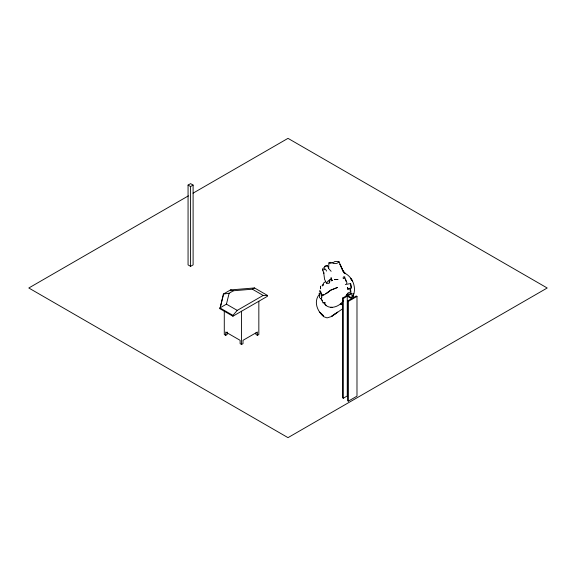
<?xml version="1.0" encoding="UTF-8"?>
<svg xmlns="http://www.w3.org/2000/svg" width="576" height="576" viewBox="0 0 576 576"><rect width="100%" height="100%" fill="white"/><g stroke="black" fill="none" stroke-linecap="round" stroke-linejoin="round"><path stroke-width="0.86" d="M328.673 268.207L328.903 262.894L330.127 262.339L332.575 262.706L330.35 263.311L328.903 262.894M323.23 302.702L323.179 303.077L322.207 300.895M219.96 308.729L223.387 294.062L230.551 289.922L254.52 287.95L267.48 295.43L267.48 296.258L232.92 316.217L219.96 308.729L223.171 295.762M232.92 316.217L232.92 315.382L219.96 307.901L226.44 304.157L229.147 293.234L233.431 290.758L252.36 289.195L254.52 287.95M352.937 296.143L353.75 293.522L352.678 296.813L353.21 295.553M331.258 278.381L329.429 280.339L329.594 282.924L327.996 283.478L326.57 283.169L328.154 280.951L329.566 280.044L331.517 279.432L332.064 279.878L331.769 280.778L331.07 277.366M352.922 296.33C356.99 287.856 352.663 276.48 344.016 272.844L345.6 273.679L342.886 270.562L339.955 264.276L343.663 272.455L338.875 261.49L334.793 261.526L332.762 262.958L333.173 263.506L336.91 263.39L339.07 261.914M325.642 281.65L323.906 282.722L322.193 285.962L323.546 284.652L322.186 285.682M319.01 294.754C313.445 302.011 317.434 311.328 323.698 316.67L327.046 317.894L331.567 316.512L342.302 308.995M346.118 295.524L347.882 293.011M321.343 297.763L322.092 296.806M232.92 315.382L237.24 310.392L263.16 295.43L267.48 295.43M343.166 300.874C339.242 307.037 328.709 310.522 324.072 303.271M346.32 295.373L348.84 292.558L350.827 291.946C350.77 284.717 347.688 292.126 347.566 287.395L347.861 288.655L351.302 288.014L350.604 283.558L347.17 284.198M327.528 265.759L324.353 266.983L325.195 265.932L326.614 265.428L327.528 265.759L328.759 268.639L331.128 271.31M188.064 185.083L190.584 183.629L193.104 185.083L193.104 264.895L190.584 266.35L188.064 264.895L188.064 185.083L190.584 186.538L193.104 185.083M188.366 195.876L28.8 288L288 437.645L547.2 288L288 138.355L193.039 193.176M224.28 311.134L224.28 334.505L225.72 335.34L227.16 334.505L227.16 332.014M225.72 335.34L225.72 332.014L240.12 340.322L240.12 343.649L241.56 344.484L243 343.649L243 340.322L257.4 332.014L257.4 335.34L258.84 334.505L258.84 301.248M342.583 298.051L343.303 298.469L347.263 296.179L347.263 395.95L343.303 398.232L342.583 397.822L342.583 298.051L351.223 293.062L351.943 293.479L351.943 298.872M351.943 293.479L347.983 295.769L352.303 298.26L356.263 295.978L356.983 296.388L356.983 396.158L348.343 401.148L347.623 400.73L347.623 300.96L351.583 298.678L347.263 296.179M347.623 300.96L348.343 301.378L356.983 296.388M331.524 280.764L332.424 280.318L331.56 280.663M329.393 281.153L329.846 280.937L329.71 282.053L328.918 281.794M325.793 293.623L330.674 290.196L337.529 287.46L330.674 290.196L327.78 292.687L323.568 295.142L323.597 294.732L321.646 295.502C317.362 287.669 321.192 290.218 321.984 295.711L321.646 295.502L323.712 294.566M345.326 284.544L346.543 284.249L346.874 282.463L345.132 278.878L345.463 278.705L346.097 281.318M229.147 293.234L223.387 294.062L223.387 294.898M322.531 270L324.828 269.539L324.814 268.063L323.597 267.811L322.409 269.179L323.856 273.377L323.626 272.146L324.583 279.382L326.57 283.169M330.883 307.282L332.122 307.411M323.899 302.638L325.433 302.81M233.431 290.758L230.551 289.922L230.551 290.758M350.302 291.766L350.827 291.946M340.546 303.79L342.014 304.294M340.481 303.905L342.475 305.014M252.36 289.195L263.16 295.43M226.44 304.157L237.24 310.392M257.4 335.34L255.96 334.505L255.96 332.842M326.074 305.381L323.957 302.465M325.613 269.366L326.599 271.08M347.623 288.994L348.012 289.692M319.86 295.43L319.104 293.285M351.302 288.014L350.604 283.558M321.286 296.482L321.703 297.878M349.87 288.497L350.15 290.419M319.522 297.878L319.442 293.602M348.343 301.378L348.343 401.148M343.303 298.469L343.303 398.232M241.56 311.227L241.56 344.484M190.584 186.538L190.584 266.35M320.501 286.776L320.422 288.842L320.609 286.164L320.501 286.776M344.822 277.099L344.642 278.302L343.224 278.539L343.138 277.567L343.807 276.696L344.822 277.099M333.612 314.834L331.466 316.397L337.709 312.127L333.612 314.834M337.889 279.446L334.577 279.605L337.889 279.446M323.59 315.886L319.781 312.242L323.59 315.886M322.193 300.485L320.71 298.354L322.193 300.485M351.324 279.295L350.431 278.244L352.634 281.066L351.324 279.295"/></g></svg>
